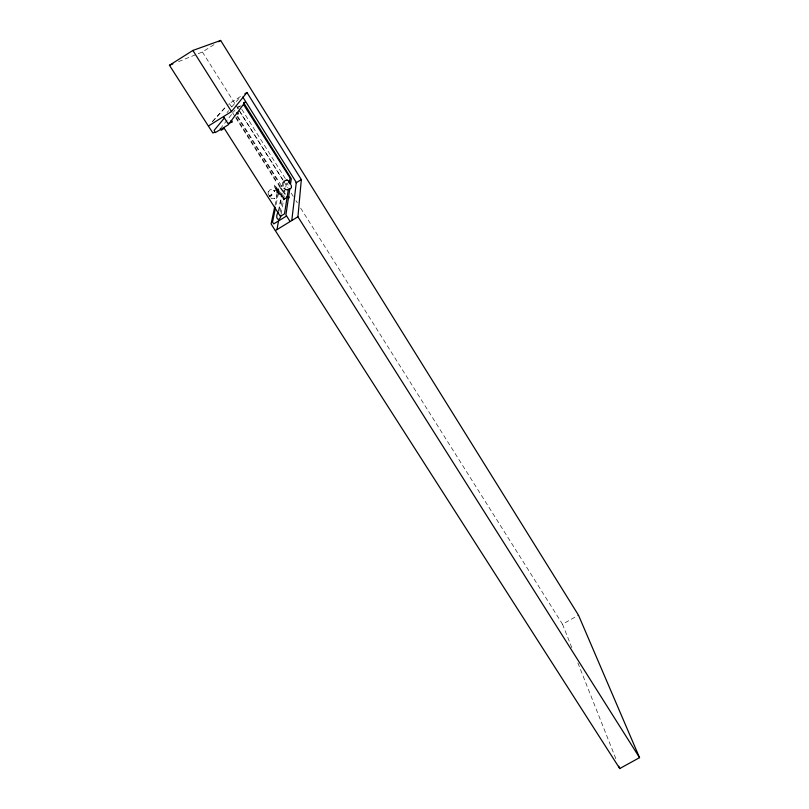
<?xml version="1.0" encoding="UTF-8"?>
<svg xmlns="http://www.w3.org/2000/svg" width="809" height="809" viewBox="0 0 809 809"><rect width="100%" height="100%" fill="white"/><g stroke="black" fill="none" stroke-linecap="round" stroke-linejoin="round"><path stroke-width="0.61" stroke-dasharray="4.04 3.03" d="M268.224 191.642C267.263 193.938 270.236 198.326 271.571 194.565M284.495 198.711L284.394 199.257L287.114 197.588M284.06 199.661L283.534 199.611L284.08 198.478M281.138 213.95L284.303 195.687M285.789 187.162L286.629 182.298M280.076 212.322L283.211 194.939M279.004 210.856L282.23 193.543M278.448 210.927L281.896 192.663M276.182 204.394L279.024 190.631M268.295 191.682L268.891 191.248C270.944 186.94 274.929 192.35 277.467 189.751L278.68 191.763C275.151 193.038 278.448 198.599 273.432 198.69L271.632 198.65L270.186 197.072M274.989 205.547L278.579 188.578M277.467 189.751L278.68 191.763M269.508 195.859L269.073 195.262L269.842 196.253M269.589 196.162L269.893 196.506M220.27 128.803L235.004 110.085M227.046 112.572L228.644 110.671M231.718 107.021L240.667 96.413L228.249 104.199M212.646 121.481L226.621 105.999M212.443 121.542L226.328 106.181M274.544 185.119L274.302 186.495L277.305 191.854L280.501 196.233L281.623 196.233L278.266 189.862L274.656 185.069L277.224 190.408L281.623 196.233M178.546 61.626L202.402 51.988L214.567 44.293M237.492 106.96L239.767 106.1M237.846 107.688L241.011 105.706M289.501 182.521C285.344 182.389 288.833 187.971 290.552 184.199M269.448 196.091L271.662 194.625L269.69 196.304M286.548 197.8L283.565 199.611M285.496 197.709L283.524 198.923L283.352 199.884L285.435 198.832M571.832 647.675L562.518 624.204L578.486 615.184M229.24 103.582L231.718 106.93M238.24 108.396L237.654 108.194M279.105 193.998L275.566 188.204L279.004 193.826M276.445 190.833L276.789 191.349M271.541 194.676L269.69 196.112M278.347 189.68L284.576 199.469M237.755 116.496L280.683 184.553M237.037 116.456L278.306 181.863M235.975 117.062L277.356 182.612M232.476 112.582L235.136 116.809M235.803 117.861L277.123 183.299M241.78 109.306L285.425 178.749M202.402 51.988L235.389 104.401M236.056 105.473L283.18 180.336M283.848 181.408L287.893 187.83M291.25 193.179L293.273 196.385M295.963 200.662L297.308 202.796M300.675 208.146L562.518 624.204M238.999 110.327L282.705 179.77M276.506 191.925L276.799 192.633M269.994 196.536C274.393 194.817 270.732 192.623 269.043 195.404M577.879 662.935L616.498 760.339M274.777 198.225L274.342 198.771L274.777 198.225M276.162 189.104L278.751 193.493L276.162 189.104M274.17 190.985L273.675 190.307L274.696 191.773L274.17 190.985M275.889 189.185L275.576 188.446L275.889 189.185"/><path stroke-width="1.21" d="M297.924 216.772L275.323 230.636L619.755 768.55L639.545 757.649L297.924 216.772L301.332 179.588L246.947 92.479L244.844 93.804M291.806 220.27L296.286 182.51M289.824 188.709L285.911 214.86L289.875 221.201M290.573 183.724L291.321 178.749L243.6 102.682M288.388 189.175L284.495 213.879L280.349 216.357L223.972 127.903M289.349 183.016L290.067 177.909L243.509 104.482M280.935 215.174C279.965 222.768 273.968 218.996 278.266 211.887M220.27 128.803L221.211 130.269L223.709 128.712M276.981 229.544L278.569 220.736M282.998 185.999L282.867 182.834L285.355 180.397L287.539 180.387L286.77 180.083M286.507 216.043L273.705 223.901L272.532 222.07L275.454 207.883M274.736 206.76L271.106 223.941L275.09 230.272M639.545 757.649L578.486 615.184L220.655 40.45L192.876 50.451L169.455 65.286L208.358 126.052L231.485 111.581L246.947 92.479M224.427 117.942L214.122 130.401L215.305 132.605L228.148 124.91L245.188 102.076L243.903 102.885M214.678 132.14L212.909 133.05L208.611 126.437M286.861 197.578L286.791 196.799M218.622 41.734L220.655 40.45M228.987 123.544L230.798 122.402M230.727 122.149L228.007 123.615L223.729 116.981M296.155 182.773L301.332 179.588M284.03 188.558L284.455 188.295C285.658 192.006 291.584 187.718 290.542 188.608L291.442 187.567L291.23 185.039M285.112 194.069L280.743 188.224M169.455 65.286L172.863 63.911M286.71 180.164L288.348 180.7L289.48 182.136M288.317 196.486C289.582 196.587 289.309 198.893 288.206 197.629M289.258 182.106L288.823 181.469L289.491 182.46M281.067 185.413L281.704 186.353M192.876 50.451L231.485 111.581M242.801 97.019L296.225 182.349M280.086 187.132L278.256 183.673M284.181 190.408L284.667 191.298M618.824 766.204L619.755 768.55M230.838 121.198L231.232 122.351L232.314 122.048L231.93 120.895L230.838 121.198M236.997 112.967L237.361 114.049L238.362 113.766L237.998 112.684L236.997 112.967M290.047 183.421L290.219 183.906L290.047 183.421"/></g></svg>
